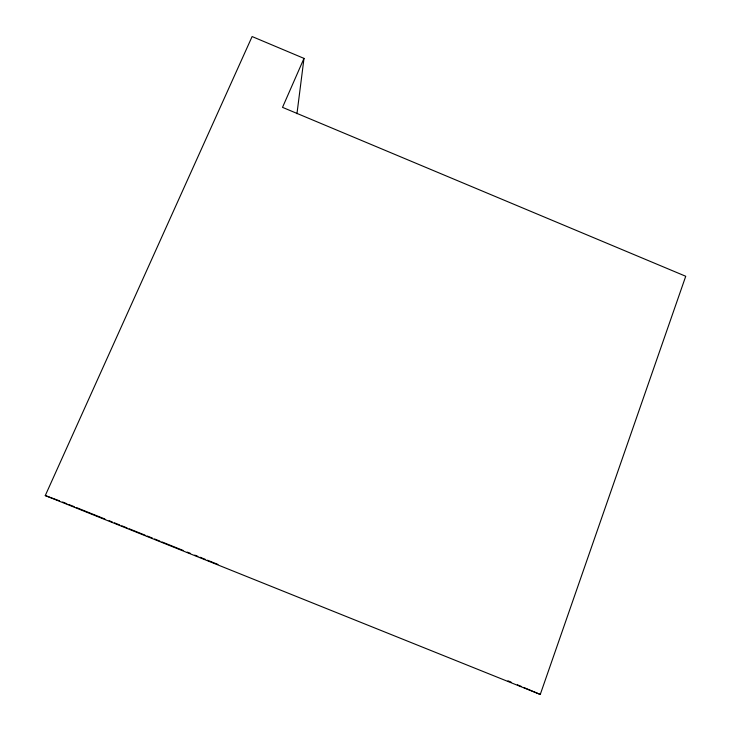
<?xml version="1.0" encoding="UTF-8"?>
<svg xmlns="http://www.w3.org/2000/svg" width="731" height="731" viewBox="0 0 731 731"><rect width="100%" height="100%" fill="white"/><g stroke="black" fill="none" stroke-linecap="round" stroke-linejoin="round"><path stroke-width="1.1" d="M296.96 113.725L303.995 58.389L252.113 36.55L45.267 495.572L540.264 694.45L685.733 276.263L282.522 107.356L303.995 58.389M45.267 495.572L59.531 500.845M62.619 502.023L66.85 503.723M68.961 504.573L74.251 506.693M76.362 507.542L104.889 519.01M109.12 520.71L112.291 521.98M114.401 522.829L119.692 524.949M121.803 525.799L127.084 527.928M129.195 528.778L145.049 535.147M147.169 535.997L152.45 538.117M154.561 538.966L159.842 541.086M161.962 541.936L183.097 550.425M187.319 552.124L190.489 553.404M194.72 555.103L197.891 556.373M200.002 557.223L205.283 559.343M207.403 560.193L217.966 564.442M507.999 680.817L511.115 682.142M517.365 684.783L521.532 686.537M523.606 687.414L540.264 694.45"/></g></svg>
